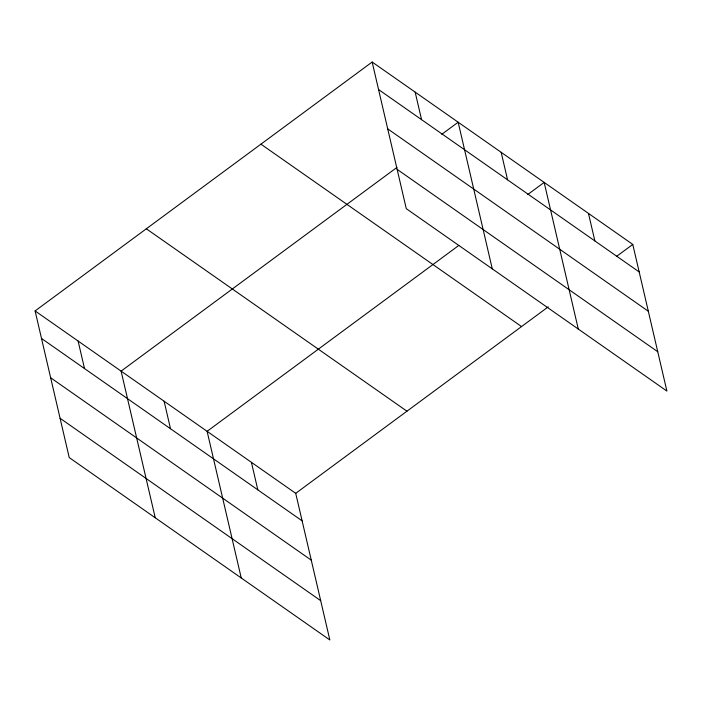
<?xml version="1.0" encoding="UTF-8"?>
<svg xmlns="http://www.w3.org/2000/svg" width="702" height="702" viewBox="0 0 702 702"><rect width="100%" height="100%" fill="white"/><g stroke="black" fill="none" stroke-linecap="round" stroke-linejoin="round"><path stroke-width="1.05" d="M35.1 310.933L295.717 493.331L329.843 639.978L69.226 457.581L35.1 310.933L372.157 62.022L632.774 244.419L666.9 391.067L406.282 208.669L372.157 62.022M396.937 167.427L121.104 371.13L155.23 517.769M441.777 134.31L458.16 122.218L492.286 268.857M458.801 245.446L207.108 431.318L241.234 577.957M527.781 194.507L544.164 182.406L578.29 329.054M295.717 493.331L548.28 306.827M616.391 256.52L632.774 244.419M378.562 89.549L639.18 271.946M387.706 128.861L648.323 311.258M397.13 169.357L657.756 351.755M260.925 144.164L521.542 326.562M146.332 228.791L406.949 411.188M41.506 338.461L302.123 520.858M50.649 377.764L311.276 560.161M60.074 418.269L320.7 600.666M588.469 213.417L594.875 240.935M501.167 152.308L507.564 179.835M415.154 92.12L421.56 119.647M251.413 462.328L257.818 489.847M164.11 401.219L170.507 428.746M78.106 341.032L84.503 368.55"/></g></svg>
